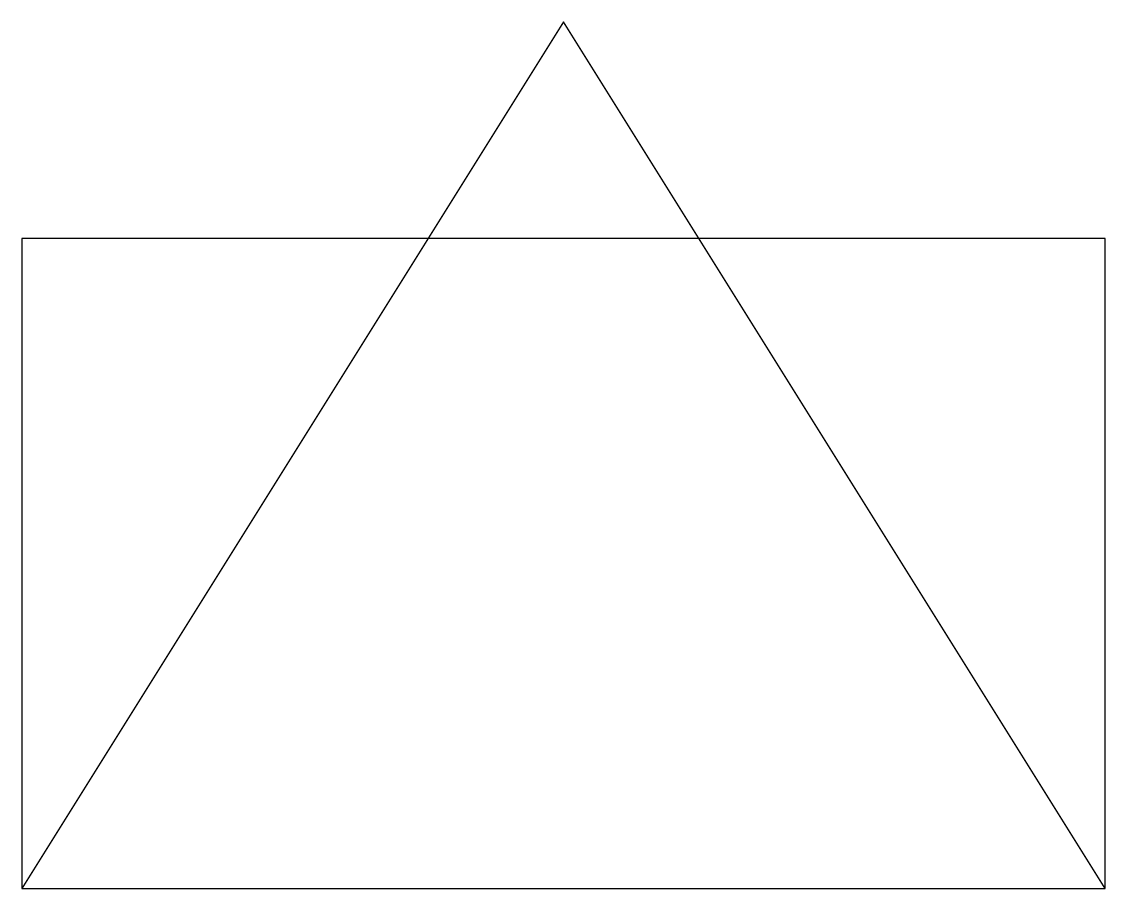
# Model space of a CAD drawing. Header units: millimetres. Extents: x 0 to 1000, y 0 to 800.
import ezdxf

# ---------------------------------------------------------------- set-up
doc = ezdxf.new("R2010")
doc.units = ezdxf.units.MM

# ---------------------------------------------------------------- blocks, each defined once
blk = doc.blocks.new('ab')
for p, q in [((1000, 600), (0, 600)), ((0, 600), (0, 0)), ((1000, 0), (1000, 600)), ((0, 0), (1000, 0))]:
    blk.add_line(p, q)

msp = doc.modelspace()

# ---------------------------------------------------------------- linework, layer by layer
for p, q in [((500, 800), (0, 0)), ((1000, 0), (500, 800)), ((0, 0), (1000, 0))]:
    msp.add_line(p, q)

# ---------------------------------------------------------------- block references
msp.add_blockref('ab', (0, 0))

doc.saveas('drawing.dxf')
